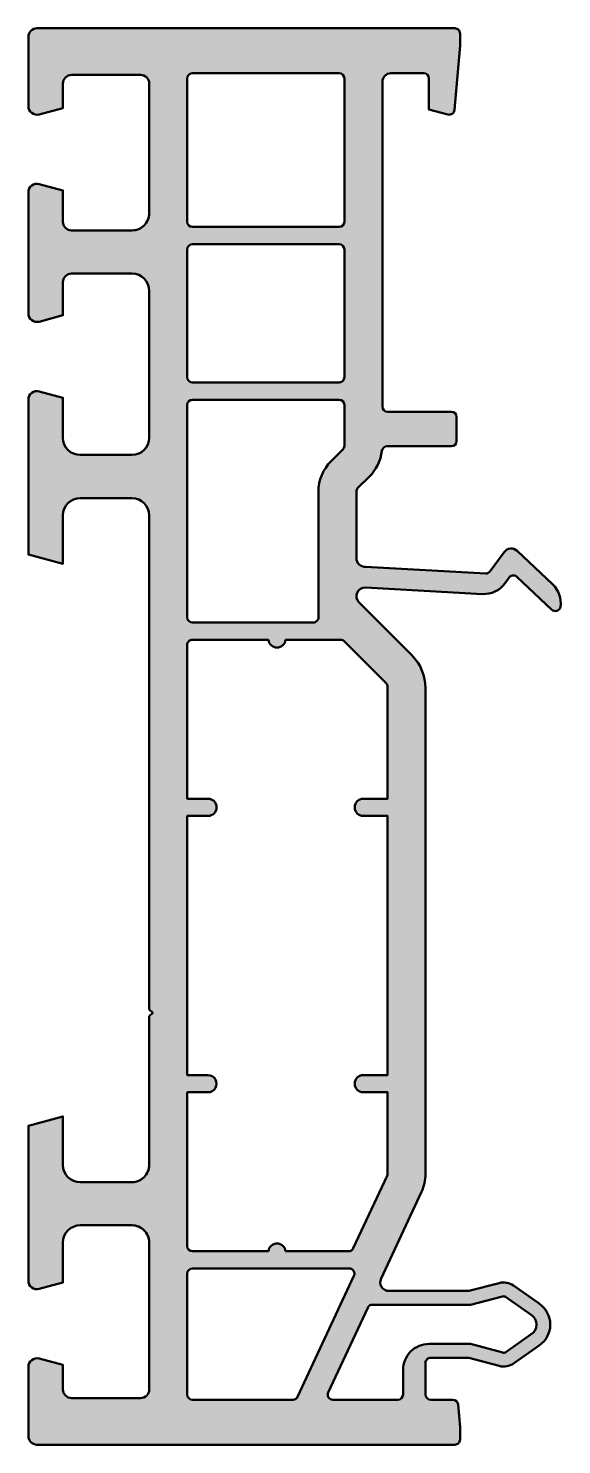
# Model space of a CAD drawing. Extents: x -25 to 5.9, y -82 to 0.
import ezdxf

# ---------------------------------------------------------------- set-up
doc = ezdxf.new("R2010")
doc.units = 0
for name, color, linetype, lineweight in [('0S-Alu contour', 7, 'Continuous', 50), ('0S-Plastic contour', 254, 'Continuous', 50), ('0S-Plastic hatch', 253, 'Continuous', 25)]:
    doc.layers.add(name, color=color, linetype=linetype, lineweight=lineweight)

# ---------------------------------------------------------------- blocks, each defined once
blk = doc.blocks.new('925600__3CF11CF3_C377_4397_BC2C_675E04831AF1_')
at = {"layer": '0S-Plastic hatch'}
h = blk.add_hatch(color=256, dxfattribs=at)
edge = h.paths.add_edge_path()
edge.add_arc((-0.6250479763861101, -4.698107373931875), 0.2999999999999517, 254.9998407152692, 354.9995925015805)
edge.add_line((-0.3261897529266235, -4.724256222293035), (-0.0002446338236979, -0.9989916181078513))
edge.add_line((-0.0002446338236979, -0.9989916181078513), (-0.0002442767580106, -0.2980934145510474))
edge.add_arc((-0.300244276758157, -0.298093261719103), 0.3000000000001817, 359.9999708214191, 450)
edge.add_line((-0.300244276758157, 0.0019067382810787), (-24.50027407953638, 0.0019067382810789))
edge.add_arc((-24.50027407953643, -0.4980932617189496), 0.5000000000000285, 89.99999999999429, 180)
edge.add_line((-25.00027407953646, -0.4980932617189495), (-25.00027407953623, -4.498094635015888))
edge.add_arc((-24.50027407953642, -4.498094635016116), 0.4999999999997975, 180, 284.9999998144757)
edge.add_line((-24.37086455854905, -4.981057548579483), (-23.0002740795364, -4.613808941331029))
edge.add_line((-23.0002740795364, -4.613808941331029), (-23.00027407953559, -3.19808031538318))
edge.add_ellipse((-22.50034649290392, -3.198007895034234), major_axis=(-0.4999275918771375, 0), ratio=1, start_angle=-90.00829997507708, end_angle=0.008299962693797625, ccw=False)
edge.add_line((-22.50027407244689, -2.698080308402579), (-18.50024426733913, -2.698080308401898))
edge.add_ellipse((-18.50020625292285, -3.198042284111142), major_axis=(-0.4999619771544496, 0), ratio=1, start_angle=179.9956424058011, end_angle=270.0043564625222, ccw=False)
edge.add_line((-18.00024427721435, -3.198080308402418), (-18.00024427721435, -10.69808030840255))
edge.add_ellipse((-19.00024427721435, -10.69808030840256), major_axis=(-0.9999999999999964, 0), ratio=1, start_angle=89.99999999999977, end_angle=180, ccw=False)
edge.add_line((-19.00024427721435, -11.69808030840256), (-22.50027407953651, -11.69808030840234))
edge.add_ellipse((-22.50027407953647, -11.19808030840228), major_axis=(-0.5000000000000516, 0), ratio=1, start_angle=0, end_angle=89.99999999999511, ccw=False)
edge.add_line((-23.00027407953652, -11.19808030840228), (-23.0002740795364, -9.382378955403809))
edge.add_line((-23.0002740795364, -9.382378955403809), (-24.37086455854899, -9.015130348155097))
edge.add_arc((-24.50027407953638, -9.49809326171868), 0.5000000000000105, 75.00000018552828, 180)
edge.add_line((-25.00027407953639, -9.49809326171868), (-25.00027407953623, -16.49809326171891))
edge.add_arc((-24.50027407953643, -16.49809326171914), 0.4999999999997975, 180, 284.9999998144753)
edge.add_line((-24.37086455854907, -16.98105617528251), (-23.00027407953651, -16.61380756803381))
edge.add_line((-23.00027407953651, -16.61380756803381), (-23.00027407953651, -14.69809030840254))
edge.add_ellipse((-22.50027407953651, -14.69809030840254), major_axis=(-0.5000000000000036, 0), ratio=1, start_angle=270.0000000000008, end_angle=360, ccw=False)
edge.add_line((-22.50027407953652, -14.19809030840254), (-19.00024427721435, -14.19809030840255))
edge.add_ellipse((-19.00024427721436, -15.19809030840255), major_axis=(-1.000000000000001, 0), ratio=1, start_angle=180, end_angle=269.99999999999983, ccw=False)
edge.add_line((-18.00024427721435, -15.19809030840255), (-18.00024427721435, -23.69808326171899))
edge.add_ellipse((-19.00024427721436, -23.69808326171899), major_axis=(-1.000000000000003, 0), ratio=1, start_angle=90.00000000000023, end_angle=180, ccw=False)
edge.add_line((-19.00024427721435, -24.69808326171899), (-22.00027407953651, -24.69808326171899))
edge.add_ellipse((-22.00027407953649, -23.69808326171897), major_axis=(-1.000000000000021, 0), ratio=1, start_angle=0, end_angle=89.99999999999858, ccw=False)
edge.add_line((-23.00027407953651, -23.69808326171896), (-23.00027407953663, -21.38238850337037))
edge.add_line((-23.00027407953663, -21.38238850337037), (-24.37091323713536, -21.01512685273458))
edge.add_arc((-24.50031126118711, -21.49810502775641), 0.5000117660374793, 75.00172533724825, 180.8017097282854)
edge.add_line((-25.0002740795364, -21.50510120129307), (-25.00027407953645, -30.46219458984396))
edge.add_line((-25.00027407953645, -30.46219458984396), (-23.00027407953651, -30.99808326171896))
edge.add_line((-23.00027407953651, -30.99808326171896), (-23.00027407953652, -28.19808326171899))
edge.add_ellipse((-22.00027407953653, -28.19808326171899), major_axis=(-0.9999999999999928, 0), ratio=1, start_angle=270, end_angle=360, ccw=False)
edge.add_line((-22.00027407953653, -27.198083261719), (-19.00024427721413, -27.19808326171899))
edge.add_ellipse((-19.00024427721413, -28.198083261719), major_axis=(-1.000000000000003, 0), ratio=1, start_angle=180, end_angle=269.99999999999983, ccw=False)
edge.add_line((-18.00024427721413, -28.19808326171899), (-18.00024427721424, -56.79809326171888))
edge.add_line((-18.00024427721424, -56.79809326171888), (-17.8002442772143, -56.99809326171892))
edge.add_line((-17.8002442772143, -56.99809326171892), (-18.00024427721423, -57.19809326171874))
edge.add_line((-18.00024427721423, -57.19809326171874), (-18.00024427721435, -65.79809032165151))
edge.add_ellipse((-19.00024427721434, -65.79809032165153), major_axis=(-0.9999999999999928, 0), ratio=1, start_angle=89.9999999999996, end_angle=180, ccw=False)
edge.add_line((-19.00024427721435, -66.79809032165151), (-22.00027407953646, -66.79809032165151))
edge.add_ellipse((-22.00027407953645, -65.7980903216515), major_axis=(-1.000000000000014, 0), ratio=1, start_angle=0, end_angle=89.9999999999992, ccw=False)
edge.add_line((-23.00027407953646, -65.79809032165151), (-23.00027407953646, -62.99808326171895))
edge.add_line((-23.00027407953646, -62.99808326171895), (-25.00027407953645, -63.53397193650433))
edge.add_line((-25.00027407953645, -63.53397193650433), (-25.00027407953655, -72.49798981248144))
edge.add_arc((-24.50023104416947, -72.49803757143953), 0.5000430376477997, 179.9945276976013, 284.9936054664924)
edge.add_line((-24.37086428949732, -72.98105649683028), (-23.00027407953646, -72.61380796167425))
edge.add_line((-23.00027407953646, -72.61380796167425), (-23.00027407953652, -70.29809032165129))
edge.add_ellipse((-22.0002740795365, -70.29809032165153), major_axis=(-1.000000000000017, 0), ratio=1, start_angle=270.0000000000006, end_angle=360, ccw=False)
edge.add_line((-22.00027407953651, -69.29809032165151), (-19.00024427721447, -69.29809032165151))
edge.add_ellipse((-19.00024427721446, -70.2980903216515), major_axis=(-0.9999999999999857, 0), ratio=1, start_angle=180, end_angle=270.0000000000004, ccw=False)
edge.add_line((-18.00024427721447, -70.2980903216515), (-18.00024427721441, -78.7980903216515))
edge.add_ellipse((-18.50021218563831, -78.79812241322753), major_axis=(-0.4999679094538402, 0), ratio=1, start_angle=89.9963281607404, end_angle=180.003677659787, ccw=False)
edge.add_line((-18.50024422642409, -79.29809032165468), (-22.50027407953652, -79.29809032165151))
edge.add_ellipse((-22.50027407953647, -78.79809032165147), major_axis=(-0.5000000000000427, 0), ratio=1, start_angle=0, end_angle=89.99999999999511, ccw=False)
edge.add_line((-23.00027407953652, -78.79809032165149), (-23.00027407953663, -77.38237895540358))
edge.add_line((-23.00027407953663, -77.38237895540358), (-24.37086455854923, -77.0151303481551))
edge.add_arc((-24.50027407953662, -77.49809326171868), 0.5000000000000088, 75.00000018552907, 180)
edge.add_line((-25.00027407953663, -77.49809326171868), (-25.00027407953663, -81.49809326171892))
edge.add_arc((-24.50027407953663, -81.49809326171892), 0.5, 180, 270)
edge.add_line((-24.50027407953663, -81.99809326171894), (-0.3002442772139631, -81.9980932617187))
edge.add_arc((-0.3002442772139489, -81.6980932617187), 0.2999999999999971, 269.9999999999973, 360)
edge.add_line((-0.0002442772139517, -81.6980932617187), (-0.0002442772139517, -80.99238861308172))
edge.add_line((-0.0002442772139517, -80.99238861308172), (-0.1157776386470033, -79.67194441335717))
edge.add_arc((-0.4146358621064259, -79.69809326171845), 0.2999999999999063, 5.000407498444984, 90.00000000000003)
edge.add_line((-0.414635862106426, -79.39809326171856), (-1.70027419874545, -79.39809326171856))
edge.add_ellipse((-1.700274198745364, -79.09809326171846), major_axis=(-0.3000000000000966, 0), ratio=1, start_angle=0, end_angle=89.99999999998357, ccw=False)
edge.add_line((-2.000274198745461, -79.09809326171846), (-2.000274198745799, -77.26803783704263))
edge.add_ellipse((-1.700274198746149, -77.26803783704294), major_axis=(-0.2999999999996503, 0), ratio=1, start_angle=269.9967433434608, end_angle=360, ccw=False)
edge.add_line((-1.700257146932393, -76.9680378375279), (0.4997605626016224, -76.9681628851645))
edge.add_line((0.4997605626016224, -76.9681628851645), (2.270407229445805, -77.44284392210379))
edge.add_arc((2.5293472488156, -76.47695051889131), 1.000000000000304, 254.9928240543162, 305.0000000000002)
edge.add_line((3.102923685166823, -77.29610256318055), (4.582912645722771, -76.25980313653217))
edge.add_arc((3.751186841638435, -75.04607507009861), 1.47136114955789, 304.4214905408396, 415.5785094591543)
edge.add_line((4.582912645722911, -73.83234700366512), (3.09109970771793, -72.78776833887476))
edge.add_arc((2.517523271367682, -73.60692038316469), 1.000000000000313, 55.00000000006851, 104.5719065628461)
edge.add_line((2.265928433447201, -72.63908773361602), (0.500230297132628, -73.09809326171838))
edge.add_line((0.500230297132628, -73.09809326171838), (-4.122156426954134, -73.09809326171815))
edge.add_ellipse((-4.12215642695413, -72.5980932617181), major_axis=(-0.5000000000000285, 0), ratio=1, start_angle=-25.00000000000182, end_angle=89.99999999999949, ccw=False)
edge.add_line((-4.575310320472474, -72.38678413084774), (-2.234954161996949, -67.36787415253998))
edge.add_arc((-4.505071084511151, -66.30930124666415), 2.504796885765351, 334.9999999999955, 360)
edge.add_line((-2.000274198745799, -66.30930124666415), (-2.000274198745429, -38.20518669146538))
edge.add_arc((-4.700274198745447, -38.20518669146537), 2.700000000000017, 0, 45.00000000000751)
edge.add_line((-2.791085889542006, -36.29599838226143), (-5.858604930454461, -33.228479341349))
edge.add_ellipse((-5.505051539861196, -32.87492595075573), major_axis=(-0.499999999999996, 0), ratio=1, start_angle=-93.1511249797519, end_angle=45.00000000000091, ccw=False)
edge.add_line((-5.47756664744291, -32.37568194158912), (1.298436921509157, -32.74872142869173))
edge.add_arc((1.380891598763728, -31.25098940119185), 1.500000000000017, 266.8488750202592, 323.8488750202389)
edge.add_line((2.592087333044386, -32.13586503836376), (2.843607068652591, -31.79159108837741))
edge.add_ellipse((3.085846215508887, -31.96856621581139), major_axis=(-0.2999999999999013, 0), ratio=1, start_angle=226.7022619160556, end_angle=323.8488750203188, ccw=False)
edge.add_line((3.291583101948468, -31.75022626628752), (5.31463750152719, -33.65650550733315))
edge.add_arc((5.520374387967141, -33.43816555780958), 0.2999999999999372, 226.7022619159646, 349.075382278935)
edge.add_arc((4.330593795356946, -33.27886463855049), 1.500000000000721, 351.7145981233506, 406.7022619159764)
edge.add_line((5.359278227557185, -32.18716489093165), (3.303674928118173, -30.25021554425935))
edge.add_arc((2.960780117385024, -30.61411546013196), 0.4999999999998187, 46.70226191597246, 143.8488750202653)
edge.add_line((2.557048205958154, -30.31915691440829), (1.742186791760484, -31.43451892399124))
edge.add_ellipse((1.49994764490369, -31.25754379655649), major_axis=(-0.3000000000007592, 0), ratio=1, start_angle=86.84887502026072, end_angle=143.8488750202562, ccw=False)
edge.add_line((1.483456709452742, -31.55709020205721), (-5.470930429432286, -31.17423015999778))
edge.add_ellipse((-5.497254861484675, -30.67193007378165), major_axis=(-0.5029894157292186, 0), ratio=1, start_angle=0, end_angle=93.00000000001381, ccw=False)
edge.add_line((-6.000244277213893, -30.67193007378165), (-6.000244277213269, -26.82233711253488))
edge.add_ellipse((-5.70024427721318, -26.82233711253486), major_axis=(-0.3000000000000895, 0), ratio=1, start_angle=314.9999999999951, end_angle=360, ccw=False)
edge.add_line((-5.912376311569189, -26.61020507817882), (-5.261766646127817, -25.95959541273767))
edge.add_arc((-7.10024427721175, -24.12111778165531), 2.599999999997349, 315.0000000000245, 352.5312991403299)
edge.add_ellipse((-4.224847829709539, -24.49807304382314), major_axis=(-0.2999999999999527, 0), ratio=1, start_angle=270.0000000000005, end_angle=352.53129914032735, ccw=False)
edge.add_line((-4.224847829709542, -24.19807304382319), (-0.5002442772133904, -24.19807304382319))
edge.add_arc((-0.5002442772134188, -23.8980730438232), 0.29999999999999, 270.0000000000054, 360)
edge.add_line((-0.2002442772134287, -23.8980730438232), (-0.2002442772131445, -22.49807304382359))
edge.add_arc((-0.5002442772137848, -22.49807304382382), 0.3000000000006366, 0, 90)
edge.add_line((-0.5002442772137848, -22.19807304382319), (-4.200244277213514, -22.19807304382296))
edge.add_ellipse((-4.200244277213389, -21.89807304382279), major_axis=(-0.3000000000001677, 0), ratio=1, start_angle=0, end_angle=89.9999999999763, ccw=False)
edge.add_line((-4.500244277213557, -21.89807304382279), (-4.500244277214353, -3.098987542378225))
edge.add_ellipse((-4.000244277213892, -3.098987542378458), major_axis=(-0.500000000000461, 0), ratio=1, start_angle=270.00000000000034, end_angle=360, ccw=False)
edge.add_line((-4.000244277213894, -2.598987542377997), (-2.100244277214422, -2.598987542378239))
edge.add_ellipse((-2.100244277214703, -2.898987542378634), major_axis=(-0.3000000000003955, 0), ratio=1, start_angle=180, end_angle=269.99999999994634, ccw=False)
edge.add_line((-1.800244277214307, -2.898987542378634), (-1.800244277214076, -4.693794057991979))
edge.add_line((-1.800244277214076, -4.693794057991979), (-0.7026944955111531, -4.987884905959006))
edge = h.paths.add_edge_path()
edge.add_line((-6.712392881661301, -35.48596122736292), (-4.288142164389643, -37.91021194463458))
edge.add_ellipse((-4.500274198745437, -38.12234397899046), major_axis=(-0.299999999999816, 0), ratio=1, start_angle=180, end_angle=225.0000000000111, ccw=False)
edge.add_line((-4.200274198745621, -38.12234397899046), (-4.200274198745844, -44.59809326171906))
edge.add_line((-4.200274198745844, -44.59809326171906), (-5.60026084730596, -44.59809326171973))
edge.add_arc((-5.60026084730596, -45.09809326171928), 0.4999999999995453, 90, 269.9999999999772)
edge.add_line((-5.600260847306159, -45.59809326171882), (-4.200274198745844, -45.59809326171929))
edge.add_line((-4.200274198745844, -45.59809326171929), (-4.200274198745844, -60.59809326171929))
edge.add_line((-4.200274198745844, -60.59809326171929), (-5.600260847305904, -60.5980932617186))
edge.add_arc((-5.600260847305904, -61.09809326171872), 0.5000000000001137, 90, 269.9999999999902)
edge.add_line((-5.600260847305989, -61.59809326171883), (-4.200274198745844, -61.59809326171906))
edge.add_line((-4.200274198745844, -61.59809326171906), (-4.200274198745844, -66.30930124666452))
edge.add_ellipse((-4.500274198745778, -66.30930124666452), major_axis=(-0.299999999999934, 0), ratio=1, start_angle=154.9999999999915, end_angle=180, ccw=False)
edge.add_line((-4.228381862634861, -66.43608672518674), (-6.181647657673398, -70.6248787402413))
edge.add_ellipse((-6.45353999378436, -70.49809326171916), major_axis=(-0.2999999999999403, 0), ratio=1, start_angle=90.00000000000551, end_angle=155.00000000001, ccw=False)
edge.add_line((-6.453539993784332, -70.7980932617191), (-10.10276712875255, -70.79809326171888))
edge.add_arc((-10.60026084730585, -70.84809326171883), 0.4999999999999864, 5.73917047726169, 174.2608295227383)
edge.add_line((-11.09775456585915, -70.79809326171888), (-15.50024427675804, -70.7980932617191))
edge.add_ellipse((-15.50024427675804, -70.49809326171895), major_axis=(-0.3000000000001535, 0), ratio=1, start_angle=0, end_angle=90, ccw=False)
edge.add_line((-15.80024427675819, -70.49809326171892), (-15.80024427675808, -61.59809326171883))
edge.add_line((-15.80024427675808, -61.59809326171883), (-14.60026084730539, -61.59809326171883))
edge.add_arc((-14.60026084730539, -61.0980932617186), 0.5000000000002274, 270, 450.0000000000228)
edge.add_line((-14.60026084730559, -60.59809326171837), (-15.80024427675819, -60.59809326171883))
edge.add_line((-15.80024427675819, -60.59809326171883), (-15.80024427675797, -45.59809326171882))
edge.add_line((-15.80024427675797, -45.59809326171882), (-14.60026084730522, -45.59809326171882))
edge.add_arc((-14.60026084730522, -45.09809326171951), 0.4999999999993179, 270, 449.9999999999706)
edge.add_line((-14.60026084730497, -44.59809326172019), (-15.80024427675785, -44.59809326171951))
edge.add_line((-15.80024427675785, -44.59809326171951), (-15.80024427675785, -35.69809326171894))
edge.add_ellipse((-15.50024427675793, -35.69809326171894), major_axis=(-0.2999999999999261, 0), ratio=1, start_angle=269.9999999999783, end_angle=360, ccw=False)
edge.add_line((-15.50024427675781, -35.39809326171901), (-11.09775456585892, -35.39809326171901))
edge.add_arc((-10.60026084730558, -35.34809326171883), 0.5000000000000516, 185.7391704772871, 354.2608295227129)
edge.add_line((-10.10276712875223, -35.39809326171901), (-6.924524916017119, -35.39809326171901))
edge.add_ellipse((-6.924524916017119, -35.69809326171897), major_axis=(-0.2999999999999542, 0), ratio=1, start_angle=225.0000000000307, end_angle=270, ccw=False)
edge = h.paths.add_edge_path()
edge.add_line((-6.700244277213457, -21.79809326171888), (-6.700244277213683, -24.16253913789098))
edge.add_ellipse((-7.000244277213582, -24.16253913789098), major_axis=(-0.2999999999998989, 0), ratio=1, start_angle=135.0000000000183, end_angle=180, ccw=False)
edge.add_line((-6.788112242857621, -24.37467117224681), (-7.468011230179186, -25.0545701595682))
edge.add_arc((-5.700244277213855, -26.82233711253476), 2.499999999999402, 134.99999999998, 180)
edge.add_line((-8.200244277213258, -26.82233711253419), (-8.20024427721445, -34.0980932617188))
edge.add_ellipse((-8.500244277214435, -34.0980932617188), major_axis=(-0.2999999999999829, 0), ratio=1, start_angle=89.9999999999946, end_angle=180, ccw=False)
edge.add_line((-8.500244277214463, -34.39809326171879), (-15.50024427675827, -34.39809326171879))
edge.add_ellipse((-15.50024427675827, -34.09809326171894), major_axis=(-0.2999999999998408, 0), ratio=1, start_angle=0, end_angle=90, ccw=False)
edge.add_line((-15.80024427675811, -34.09809326171883), (-15.80024427675808, -21.79809326171902))
edge.add_ellipse((-15.50024427675798, -21.79809326171902), major_axis=(-0.3000000000000966, 0), ratio=1, start_angle=270.0000000000054, end_angle=360, ccw=False)
edge.add_line((-15.50024427675801, -21.49809326171892), (-7.000244277213411, -21.49809326171892))
edge.add_ellipse((-7.000244277213411, -21.79809326171888), major_axis=(-0.2999999999999545, 0), ratio=1, start_angle=180, end_angle=270, ccw=False)
edge = h.paths.add_edge_path()
edge.add_ellipse((-15.50024427675793, -2.898093261718983), major_axis=(-0.3000000000001535, 0), ratio=1, start_angle=270.00000000001626, end_angle=360, ccw=False)
edge.add_line((-15.50024427675801, -2.59809326171883), (-7.000244277214235, -2.59809326171883))
edge.add_ellipse((-7.000244277214349, -2.898093261718955), major_axis=(-0.300000000000125, 0), ratio=1, start_angle=180, end_angle=269.9999999999783, ccw=False)
edge.add_line((-6.700244277214224, -2.898093261719012), (-6.700244277213997, -11.19809326171884))
edge.add_ellipse((-7.000244277214079, -11.19809326171884), major_axis=(-0.3000000000000824, 0), ratio=1, start_angle=90.00000000000807, end_angle=180, ccw=False)
edge.add_line((-7.000244277214036, -11.49809326171892), (-15.50024427675801, -11.49809326171892))
edge.add_ellipse((-15.50024427675801, -11.19809326171877), major_axis=(-0.3000000000001535, 0), ratio=1, start_angle=0, end_angle=90, ccw=False)
edge.add_line((-15.80024427675817, -11.19809326171874), (-15.80024427675808, -2.898093261718983))
edge = h.paths.add_edge_path()
edge.add_ellipse((-15.50024427675808, -72.09809326171921), major_axis=(-0.3000000000001108, 0), ratio=1, start_angle=270.00000000001353, end_angle=360, ccw=False)
edge.add_line((-15.50024427675815, -71.7980932617191), (-6.41571197597473, -71.7980932617191))
edge.add_ellipse((-6.415711975974691, -72.09809326171904), major_axis=(-0.2999999999999422, 0), ratio=1, start_angle=155.0000000000045, end_angle=270.0000000000075, ccw=False)
edge.add_line((-6.143819639863735, -72.22487874024121), (-9.407973246949089, -79.2248787402412))
edge.add_ellipse((-9.679865583060097, -79.098093261719), major_axis=(-0.3000000000000114, 0), ratio=1, start_angle=90.00000000000341, end_angle=155.0000000000014, ccw=False)
edge.add_line((-9.67986558306008, -79.39809326171901), (-15.50024427675817, -79.39809326171901))
edge.add_ellipse((-15.50024427675817, -79.09809326171893), major_axis=(-0.3000000000000824, 0), ratio=1, start_angle=0, end_angle=90, ccw=False)
edge.add_line((-15.80024427675825, -79.09809326171906), (-15.80024427675819, -72.09809326171921))
edge = h.paths.add_edge_path()
edge.add_line((-15.5002442767581, -12.49809326171892), (-7.000244277214008, -12.49809326171892))
edge.add_ellipse((-7.000244277214008, -12.79809326171902), major_axis=(-0.3000000000000966, 0), ratio=1, start_angle=180, end_angle=270, ccw=False)
edge.add_line((-6.700244277213911, -12.79809326171902), (-6.700244277213599, -20.19809326171898))
edge.add_ellipse((-7.000244277213539, -20.19809326171898), major_axis=(-0.2999999999999403, 0), ratio=1, start_angle=89.99999999999193, end_angle=180, ccw=False)
edge.add_line((-7.000244277213582, -20.49809326171892), (-15.50024427675818, -20.49809326171869))
edge.add_ellipse((-15.50024427675818, -20.19809326171874), major_axis=(-0.2999999999999545, 0), ratio=1, start_angle=0, end_angle=90, ccw=False)
edge.add_line((-15.80024427675814, -20.19809326171897), (-15.80024427675814, -12.798093261719))
edge.add_ellipse((-15.50024427675805, -12.798093261719), major_axis=(-0.3000000000000824, 0), ratio=1, start_angle=270.00000000000813, end_angle=360, ccw=False)
edge = h.paths.add_edge_path()
edge.add_line((2.477559244941843, -76.67012919953395), (0.6051558681729006, -76.16816887447571))
edge.add_line((0.6051558681729006, -76.16816887447571), (-1.800188939679927, -76.16803215617487))
edge.add_arc((-1.800274198745853, -77.66803215375188), 1.500000000000042, 89.9967433435697, 180)
edge.add_line((-3.300274198745896, -77.66803215375175), (-3.300274198745785, -79.0980932617186))
edge.add_ellipse((-3.60027419874574, -79.0980932617186), major_axis=(-0.2999999999999545, 0), ratio=1, start_angle=90.00000000000608, end_angle=180, ccw=False)
edge.add_line((-3.600274198745708, -79.39809326171856), (-7.362771953238329, -79.39809326171832))
edge.add_ellipse((-7.362771953238329, -79.09809326171822), major_axis=(-0.3000000000001047, 0), ratio=1, start_angle=-24.99999999999369, end_angle=90, ccw=False)
edge.add_line((-7.63466428934943, -78.971307783196), (-5.349756764389652, -74.07130778319613))
edge.add_ellipse((-5.077864428278438, -74.19809326171827), major_axis=(-0.3000000000001677, 0), ratio=1, start_angle=270.0000000000312, end_angle=335.0000000000302, ccw=False)
edge.add_line((-5.077864428278601, -73.8980932617181), (0.6025133192103312, -73.8980932617181))
edge.add_line((0.6025133192103312, -73.8980932617181), (2.467204303782792, -73.41335385325495))
edge.add_ellipse((2.517523271367423, -73.60692038316535), major_axis=(-0.2000000000008426, 0), ratio=1, start_angle=235.00000000012722, end_angle=284.5719065629463, ccw=False)
edge.add_line((2.632238558637752, -73.4430899743066), (4.124051496641786, -74.48766863909653))
edge.add_ellipse((3.750985834252766, -75.04607507009872), major_axis=(-0.6715621569433227, 0), ratio=1, start_angle=123.74648243118051, end_angle=236.2535175688412, ccw=False)
edge.add_line((4.124051496641996, -75.60448150110078), (2.644062536085911, -76.64078092774962))
edge.add_ellipse((2.52934724881608, -76.47695051889178), major_axis=(-0.1999999999998124, 0), ratio=1, start_angle=74.9928240542148, end_angle=124.9999999999055, ccw=False)
at = {"layer": '0S-Alu contour', "color": 7}
for points in [[(-15.80024427675817, -11.19809326171874), (-15.80024427675808, -2.898093261718983)], [(-15.50024427675801, -2.59809326171883), (-7.000244277214235, -2.59809326171883)], [(-6.700244277214224, -2.898093261719012), (-6.700244277213997, -11.19809326171884)], [(-7.000244277214036, -11.49809326171892), (-15.50024427675801, -11.49809326171892)], [(-15.80024427675814, -20.19809326171897), (-15.80024427675814, -12.798093261719)], [(-15.5002442767581, -12.49809326171892), (-7.000244277214008, -12.49809326171892)], [(-6.700244277213911, -12.79809326171902), (-6.700244277213599, -20.19809326171898)], [(-7.000244277213582, -20.49809326171892), (-15.50024427675818, -20.49809326171869)], [(-15.80024427675811, -34.09809326171883), (-15.80024427675808, -21.79809326171902)], [(-15.50024427675801, -21.49809326171892), (-7.000244277213411, -21.49809326171892)], [(-6.700244277213457, -21.79809326171888), (-6.700244277213683, -24.16253913789098)], [(-6.788112242857621, -24.37467117224681), (-7.468011230179186, -25.0545701595682)], [(-8.200244277213258, -26.82233711253419), (-8.20024427721445, -34.0980932617188)], [(-8.500244277214463, -34.39809326171879), (-15.50024427675827, -34.39809326171879)], [(-14.60026084730497, -44.59809326172019), (-15.80024427675785, -44.59809326171951), (-15.80024427675785, -35.69809326171894)], [(-15.50024427675781, -35.39809326171901), (-11.09775456585892, -35.39809326171901)], [(-10.10276712875223, -35.39809326171901), (-6.924524916017119, -35.39809326171901)], [(-6.712392881661301, -35.48596122736292), (-4.288142164389643, -37.91021194463458)], [(-4.200274198745621, -38.12234397899046), (-4.200274198745844, -44.59809326171906), (-5.60026084730596, -44.59809326171973)], [(-14.60026084730559, -60.59809326171837), (-15.80024427675819, -60.59809326171883), (-15.80024427675797, -45.59809326171882), (-14.60026084730522, -45.59809326171882)], [(-5.600260847306159, -45.59809326171882), (-4.200274198745844, -45.59809326171929), (-4.200274198745844, -60.59809326171929), (-5.600260847305904, -60.5980932617186)], [(-15.80024427675819, -70.49809326171892), (-15.80024427675808, -61.59809326171883), (-14.60026084730539, -61.59809326171883)], [(-5.600260847305989, -61.59809326171883), (-4.200274198745844, -61.59809326171906), (-4.200274198745844, -66.30930124666452)], [(-4.228381862634861, -66.43608672518674), (-6.181647657673398, -70.6248787402413)], [(-11.09775456585915, -70.79809326171888), (-15.50024427675804, -70.7980932617191)], [(-6.453539993784332, -70.7980932617191), (-10.10276712875255, -70.79809326171888)], [(-15.80024427675825, -79.09809326171906), (-15.80024427675819, -72.09809326171921)], [(-15.50024427675815, -71.7980932617191), (-6.41571197597473, -71.7980932617191)], [(-6.143819639863735, -72.22487874024121), (-9.407973246949089, -79.2248787402412)], [(-5.077864428278601, -73.8980932617181), (0.6025133192103312, -73.8980932617181), (2.467204303782792, -73.41335385325495)], [(2.632238558637752, -73.4430899743066), (4.124051496641786, -74.48766863909653)], [(-7.63466428934943, -78.971307783196), (-5.349756764389652, -74.07130778319613)], [(2.477559244941843, -76.67012919953395), (0.6051558681729006, -76.16816887447571), (-1.800188939679927, -76.16803215617487)], [(4.124051496641996, -75.60448150110078), (2.644062536085911, -76.64078092774962)], [(-3.300274198745896, -77.66803215375175), (-3.300274198745785, -79.0980932617186)], [(-9.67986558306008, -79.39809326171901), (-15.50024427675817, -79.39809326171901)], [(-3.600274198745708, -79.39809326171856), (-7.362771953238329, -79.39809326171832)]]:
    blk.add_lwpolyline(points, dxfattribs=at)
at = {"layer": '0S-Alu contour', "color": 7, "extrusion": (0, 0, -1)}
for centre, radius, start, end in [((15.50024427675793, -2.898093261718983), 0.3000000000001535, 0, 89.99999999998371), ((7.000244277214349, -2.898093261718955), 0.300000000000125, 90.00000000002171, 180), ((15.50024427675801, -11.19809326171877), 0.3000000000001535, 270, 0), ((7.000244277214079, -11.19809326171884), 0.3000000000000824, 180, 269.9999999999919), ((15.50024427675805, -12.798093261719), 0.3000000000000824, 0, 89.99999999999186), ((7.000244277214008, -12.79809326171902), 0.3000000000000966, 90, 180), ((15.50024427675818, -20.19809326171874), 0.2999999999999545, 270, 0), ((7.000244277213539, -20.19809326171898), 0.2999999999999403, 180, 270.0000000000081), ((15.50024427675798, -21.79809326171902), 0.3000000000000966, 0, 89.99999999999459), ((7.000244277213411, -21.79809326171888), 0.2999999999999545, 90, 180), ((7.000244277213582, -24.16253913789098), 0.2999999999998989, 180, 224.9999999999818), ((15.50024427675827, -34.09809326171894), 0.2999999999998408, 270, 0), ((8.500244277214435, -34.0980932617188), 0.2999999999999829, 180, 270.0000000000054), ((15.50024427675793, -35.69809326171894), 0.2999999999999261, 0, 90.00000000002171), ((6.924524916017119, -35.69809326171897), 0.2999999999999542, 90, 134.9999999999693), ((4.500274198745437, -38.12234397899046), 0.299999999999816, 134.9999999999889, 180), ((4.500274198745778, -66.30930124666452), 0.299999999999934, 180, 205.0000000000086), ((15.50024427675804, -70.49809326171895), 0.3000000000001535, 270, 0), ((6.45353999378436, -70.49809326171916), 0.2999999999999403, 204.9999999999901, 269.9999999999945), ((15.50024427675808, -72.09809326171921), 0.3000000000001108, 0, 89.99999999998644), ((6.415711975974691, -72.09809326171904), 0.2999999999999422, 89.99999999999253, 204.9999999999955), ((-2.517523271367423, -73.60692038316535), 0.2000000000008426, 75.42809343705368, 124.9999999998728), ((5.077864428278438, -74.19809326171827), 0.3000000000001677, 24.99999999996981, 89.99999999996878), ((-3.750985834252766, -75.04607507009872), 0.6715621569433227, 123.7464824311588, 236.2535175688195), ((-2.52934724881608, -76.47695051889178), 0.1999999999998124, 235.0000000000945, 285.0071759457852), ((15.50024427675817, -79.09809326171893), 0.3000000000000824, 270, 0), ((9.679865583060097, -79.098093261719), 0.3000000000000114, 204.9999999999986, 269.9999999999966), ((7.362771953238329, -79.09809326171822), 0.3000000000001047, 270, 24.99999999999367), ((3.60027419874574, -79.0980932617186), 0.2999999999999545, 180, 269.9999999999939)]:
    blk.add_arc(centre, radius, start, end, dxfattribs=at)
at = {"layer": '0S-Alu contour', "color": 7}
for centre, radius, start, end in [((-5.700244277213855, -26.82233711253476), 2.499999999999402, 134.99999999998, 180), ((-10.60026084730558, -35.34809326171883), 0.5000000000000516, 185.7391704772871, 354.2608295227129), ((-14.60026084730522, -45.09809326171951), 0.4999999999993179, 270, 89.99999999997068), ((-5.60026084730596, -45.09809326171928), 0.4999999999995453, 90, 269.9999999999772), ((-14.60026084730539, -61.0980932617186), 0.5000000000002274, 270, 90.0000000000228), ((-5.600260847305904, -61.09809326171872), 0.5000000000001137, 90, 269.9999999999902), ((-10.60026084730585, -70.84809326171883), 0.4999999999999864, 5.73917047726169, 174.2608295227383), ((-1.800274198745853, -77.66803215375188), 1.500000000000042, 89.9967433435697, 180)]:
    blk.add_arc(centre, radius, start, end, dxfattribs=at)
at = {"layer": '0S-Plastic contour', "color": 7}
for points in [[(-0.300244276758157, 0.0019067382810787), (-24.50027407953638, 0.0019067382810789)], [(-25.00027407953646, -0.4980932617189495), (-25.00027407953623, -4.498094635015888)], [(-0.3261897529266235, -4.724256222293035), (-0.0002446338236979, -0.9989916181078513), (-0.0002442767580106, -0.2980934145510474)], [(-24.37086455854905, -4.981057548579483), (-23.0002740795364, -4.613808941331029), (-23.00027407953559, -3.19808031538318)], [(-22.50027407244689, -2.698080308402579), (-18.50024426733913, -2.698080308401898)], [(-18.00024427721435, -3.198080308402418), (-18.00024427721435, -10.69808030840255)], [(-4.500244277213557, -21.89807304382279), (-4.500244277214353, -3.098987542378225)], [(-4.000244277213894, -2.598987542377997), (-2.100244277214422, -2.598987542378239)], [(-1.800244277214307, -2.898987542378634), (-1.800244277214076, -4.693794057991979), (-0.7026944955111531, -4.987884905959006)], [(-23.00027407953652, -11.19808030840228), (-23.0002740795364, -9.382378955403809), (-24.37086455854899, -9.015130348155097)], [(-25.00027407953639, -9.49809326171868), (-25.00027407953623, -16.49809326171891)], [(-19.00024427721435, -11.69808030840256), (-22.50027407953651, -11.69808030840234)], [(-24.37086455854907, -16.98105617528251), (-23.00027407953651, -16.61380756803381), (-23.00027407953651, -14.69809030840254)], [(-22.50027407953652, -14.19809030840254), (-19.00024427721435, -14.19809030840255)], [(-18.00024427721435, -15.19809030840255), (-18.00024427721435, -23.69808326171899)], [(-23.00027407953651, -23.69808326171896), (-23.00027407953663, -21.38238850337037), (-24.37091323713536, -21.01512685273458)], [(-25.0002740795364, -21.50510120129307), (-25.00027407953645, -30.46219458984396), (-23.00027407953651, -30.99808326171896), (-23.00027407953652, -28.19808326171899)], [(-0.5002442772137848, -22.19807304382319), (-4.200244277213514, -22.19807304382296)], [(-0.2002442772134287, -23.8980730438232), (-0.2002442772131445, -22.49807304382359)], [(-4.224847829709542, -24.19807304382319), (-0.5002442772133904, -24.19807304382319)], [(-19.00024427721435, -24.69808326171899), (-22.00027407953651, -24.69808326171899)], [(-5.912376311569189, -26.61020507817882), (-5.261766646127817, -25.95959541273767)], [(-6.000244277213893, -30.67193007378165), (-6.000244277213269, -26.82233711253488)], [(-22.00027407953653, -27.198083261719), (-19.00024427721413, -27.19808326171899)], [(-18.00024427721413, -28.19808326171899), (-18.00024427721424, -56.79809326171888), (-17.8002442772143, -56.99809326171892), (-18.00024427721423, -57.19809326171874), (-18.00024427721435, -65.79809032165151)], [(2.557048205958154, -30.31915691440829), (1.742186791760484, -31.43451892399124)], [(5.359278227557185, -32.18716489093165), (3.303674928118173, -30.25021554425935)], [(1.483456709452742, -31.55709020205721), (-5.470930429432286, -31.17423015999778)], [(2.592087333044386, -32.13586503836376), (2.843607068652591, -31.79159108837741)], [(3.291583101948468, -31.75022626628752), (5.31463750152719, -33.65650550733315)], [(-5.47756664744291, -32.37568194158912), (1.298436921509157, -32.74872142869173)], [(-2.791085889542006, -36.29599838226143), (-5.858604930454461, -33.228479341349)], [(-2.000274198745799, -66.30930124666415), (-2.000274198745429, -38.20518669146538)], [(-23.00027407953646, -65.79809032165151), (-23.00027407953646, -62.99808326171895), (-25.00027407953645, -63.53397193650433), (-25.00027407953655, -72.49798981248144)], [(-19.00024427721435, -66.79809032165151), (-22.00027407953646, -66.79809032165151)], [(-4.575310320472474, -72.38678413084774), (-2.234954161996949, -67.36787415253998)], [(-22.00027407953651, -69.29809032165151), (-19.00024427721447, -69.29809032165151)], [(-24.37086428949732, -72.98105649683028), (-23.00027407953646, -72.61380796167425), (-23.00027407953652, -70.29809032165129)], [(-18.00024427721447, -70.2980903216515), (-18.00024427721441, -78.7980903216515)], [(2.265928433447201, -72.63908773361602), (0.500230297132628, -73.09809326171838), (-4.122156426954134, -73.09809326171815)], [(4.582912645722911, -73.83234700366512), (3.09109970771793, -72.78776833887476)], [(3.102923685166823, -77.29610256318055), (4.582912645722771, -76.25980313653217)], [(-23.00027407953652, -78.79809032165149), (-23.00027407953663, -77.38237895540358), (-24.37086455854923, -77.0151303481551)], [(-1.700257146932393, -76.9680378375279), (0.4997605626016224, -76.9681628851645), (2.270407229445805, -77.44284392210379)], [(-25.00027407953663, -77.49809326171868), (-25.00027407953663, -81.49809326171892)], [(-2.000274198745461, -79.09809326171846), (-2.000274198745799, -77.26803783704263)], [(-18.50024422642409, -79.29809032165468), (-22.50027407953652, -79.29809032165151)], [(-0.414635862106426, -79.39809326171856), (-1.70027419874545, -79.39809326171856)], [(-0.0002442772139517, -81.6980932617187), (-0.0002442772139517, -80.99238861308172), (-0.1157776386470033, -79.67194441335717)], [(-24.50027407953663, -81.99809326171894), (-0.3002442772139631, -81.9980932617187)]]:
    blk.add_lwpolyline(points, dxfattribs=at)
for centre, radius, start, end in [((-24.50027407953643, -0.4980932617189496), 0.5000000000000285, 89.99999999999429, 180), ((-0.300244276758157, -0.298093261719103), 0.3000000000001817, 359.9999708214191, 89.99999999999999), ((-24.50027407953642, -4.498094635016116), 0.4999999999997975, 180, 284.9999998144757), ((-0.6250479763861101, -4.698107373931875), 0.2999999999999517, 254.9998407152692, 354.9995925015805), ((-24.50027407953638, -9.49809326171868), 0.5000000000000105, 75.00000018552828, 180), ((-24.50027407953643, -16.49809326171914), 0.4999999999997975, 180, 284.9999998144753), ((-24.50031126118711, -21.49810502775641), 0.5000117660374793, 75.00172533724825, 180.8017097282854), ((-0.5002442772137848, -22.49807304382382), 0.3000000000006366, 0, 90), ((-7.10024427721175, -24.12111778165531), 2.599999999997349, 315.0000000000245, 352.5312991403299), ((-0.5002442772134188, -23.8980730438232), 0.29999999999999, 270.0000000000054, 0), ((2.960780117385024, -30.61411546013196), 0.4999999999998187, 46.70226191597246, 143.8488750202653), ((1.380891598763728, -31.25098940119185), 1.500000000000017, 266.8488750202592, 323.8488750202389), ((4.330593795356946, -33.27886463855049), 1.500000000000721, 351.7145981233506, 46.70226191597655), ((5.520374387967141, -33.43816555780958), 0.2999999999999372, 226.7022619159646, 349.075382278935), ((-4.700274198745447, -38.20518669146537), 2.700000000000017, 0, 45.00000000000751), ((-4.505071084511151, -66.30930124666415), 2.504796885765351, 334.9999999999955, 0), ((-24.50023104416947, -72.49803757143953), 0.5000430376477997, 179.9945276976013, 284.9936054664924), ((2.517523271367682, -73.60692038316469), 1.000000000000313, 55.00000000006851, 104.5719065628461), ((3.751186841638435, -75.04607507009861), 1.47136114955789, 304.4214905408396, 55.5785094591543), ((-24.50027407953662, -77.49809326171868), 0.5000000000000088, 75.00000018552907, 180), ((2.5293472488156, -76.47695051889131), 1.000000000000304, 254.9928240543162, 305.0000000000002), ((-0.4146358621064259, -79.69809326171845), 0.2999999999999063, 5.000407498444984, 90.00000000000003), ((-24.50027407953663, -81.49809326171892), 0.5, 180, 270), ((-0.3002442772139489, -81.6980932617187), 0.2999999999999971, 269.9999999999973, 0)]:
    blk.add_arc(centre, radius, start, end, dxfattribs=at)
at = {"layer": '0S-Plastic contour', "color": 7, "extrusion": (0, 0, -1)}
for centre, radius, start, end in [((22.50034649290392, -3.198007895034234), 0.4999275918771375, 359.9917000373062, 90.00829997507716), ((18.50020625292285, -3.198042284111142), 0.4999619771544497, 89.99564353747782, 180.004357594199), ((4.000244277213892, -3.098987542378458), 0.500000000000461, 0, 89.99999999999969), ((2.100244277214703, -2.898987542378634), 0.3000000000003955, 90.00000000005369, 180), ((22.50027407953647, -11.19808030840228), 0.5000000000000516, 270.0000000000049, 0), ((19.00024427721435, -10.69808030840256), 0.9999999999999964, 180, 270.0000000000002), ((22.50027407953651, -14.69809030840254), 0.5000000000000036, 0, 89.9999999999992), ((19.00024427721436, -15.19809030840255), 1.000000000000001, 90.00000000000018, 180), ((4.200244277213389, -21.89807304382279), 0.3000000000001677, 270.0000000000237, 0), ((22.00027407953649, -23.69808326171897), 1.000000000000021, 270.0000000000014, 0), ((19.00024427721436, -23.69808326171899), 1.000000000000003, 180, 269.9999999999998), ((4.224847829709539, -24.49807304382314), 0.2999999999999527, 7.468700859672672, 89.99999999999947), ((5.70024427721318, -26.82233711253486), 0.3000000000000895, 0, 45.00000000000492), ((22.00027407953653, -28.19808326171899), 0.9999999999999928, 0, 90), ((19.00024427721413, -28.198083261719), 1.000000000000003, 90.00000000000018, 180), ((5.497254861484675, -30.67193007378165), 0.5029894157292186, 266.9999999999862, 0), ((-1.49994764490369, -31.25754379655649), 0.3000000000007592, 216.1511249797438, 273.1511249797393), ((-3.085846215508887, -31.96856621581139), 0.2999999999999013, 36.15112497968118, 133.2977380839444), ((5.505051539861196, -32.87492595075573), 0.499999999999996, 314.9999999999991, 93.1511249797519), ((22.00027407953645, -65.7980903216515), 1.000000000000014, 270.0000000000008, 0), ((19.00024427721434, -65.79809032165153), 0.9999999999999928, 180, 270.0000000000004), ((22.0002740795365, -70.29809032165153), 1.000000000000017, 0, 89.99999999999939), ((19.00024427721446, -70.2980903216515), 0.9999999999999857, 89.99999999999959, 180), ((4.12215642695413, -72.5980932617181), 0.5000000000000285, 270.0000000000005, 25.00000000000177), ((1.700274198746149, -77.26803783704294), 0.2999999999996503, 0, 90.00325665653916), ((22.50027407953647, -78.79809032165147), 0.5000000000000427, 270.0000000000049, 0), ((18.50021218563831, -78.79812241322753), 0.4999679094538402, 179.996322340213, 270.0036718392596), ((1.700274198745364, -79.09809326171846), 0.3000000000000966, 270.0000000000164, 0)]:
    blk.add_arc(centre, radius, start, end, dxfattribs=at)
blk = doc.blocks.new('925600__FCD36E8D_AC82_4FF0_A84B_CBB0576E6F6B_')
at = {"layer": '0S-Plastic contour', "color": 7}
blk.add_blockref('925600__3CF11CF3_C377_4397_BC2C_675E04831AF1_', (0, 0), dxfattribs=at)

msp = doc.modelspace()

# ---------------------------------------------------------------- block references
at = {"layer": '0S-Alu contour', "color": 7}
msp.add_blockref('925600__FCD36E8D_AC82_4FF0_A84B_CBB0576E6F6B_', (0, 0), dxfattribs=at)

doc.saveas('drawing.dxf')
